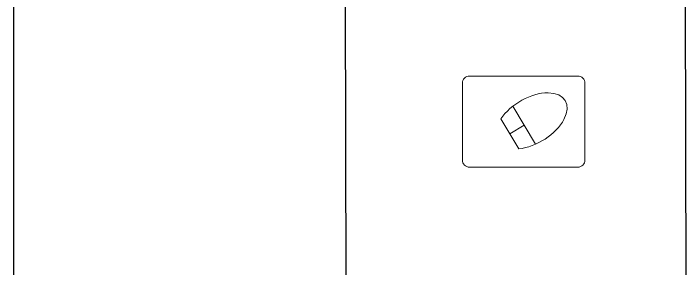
# Model space of a CAD drawing. Header units: metres. Extents: x -39 to 21688, y -24 to 9022.
# Drawn here: x 301.014 to 301.609, y 43.055 to 43.28 of the extents above; entities that cross this region are included whole.
import ezdxf

# ---------------------------------------------------------------- set-up
doc = ezdxf.new("R2010")
doc.units = ezdxf.units.M
doc.header["$MEASUREMENT"] = 0
doc.linetypes.add('CONTINUA', pattern=[0])
doc.layers.add('AR-CALLES', color=4, linetype='Continuous')
doc.layers.add('AR-MOBILIRIO', color=1, linetype='Continuous')

# ---------------------------------------------------------------- blocks, each defined once
blk = doc.blocks.new('AR-MOB. RECEPCION')
at = {"layer": 'AR-MOBILIRIO', "extrusion": (-1.60905e-07, -3.9026e-07, 1)}
blk.add_line((-0.59471, 2.83496, 0), (-0.59472, -2.85186, 0), dxfattribs=at)
at = {"layer": 'AR-MOBILIRIO', "extrusion": (5.25001e-07, -5.22836e-07, 1)}
for p, q in [((-0.00461, 2.83592, 0), (-0.00019, 0.13393, 0)), ((-0.30019, 0.13344, 0), (-0.30133, 0.83344, 0))]:
    blk.add_line(p, q, dxfattribs=at)
at = {"layer": 'AR-MOBILIRIO', "linetype": 'CONTINUA', "lineweight": 5}
for p, q in [((-0.1335, 0.70398, 0), (-0.15357, 0.73744, 0)), ((-0.14844, 0.69985, 0), (-0.16425, 0.7262, 0)), ((-0.14354, 0.72071, 0), (-0.15634, 0.71303, 0))]:
    blk.add_line(p, q, dxfattribs=at)
at = {"layer": 'AR-MOBILIRIO', "linetype": 'CONTINUA', "lineweight": 5, "elevation": 0}
blk.add_lwpolyline([(-0.19189, 0.68368), (-0.09627, 0.68368, 0.414214), (-0.08992, 0.69002), (-0.08992, 0.75763, 0.414214), (-0.09626, 0.76398), (-0.19189, 0.76398, 0.414214), (-0.19823, 0.75763), (-0.19823, 0.69002, 0.414214)], format="xyb", close=True, dxfattribs=at)
at = {"layer": 'AR-MOBILIRIO', "linetype": 'CONTINUA', "lineweight": 5, "extrusion": (0, 0, -1)}
blk.add_ellipse((-0.13727, 0.72447, 0), major_axis=(0.02988, 0.01792), ratio=0.572727, start_param=4.020049, end_param=8.546322, dxfattribs=at)

msp = doc.modelspace()

# ---------------------------------------------------------------- block references
at = {"layer": 'AR-CALLES', "rotation": 359.9998818690886}
msp.add_blockref('AR-MOB. RECEPCION', (301.60881, 42.46106, 0), dxfattribs=at)

doc.saveas('drawing.dxf')
